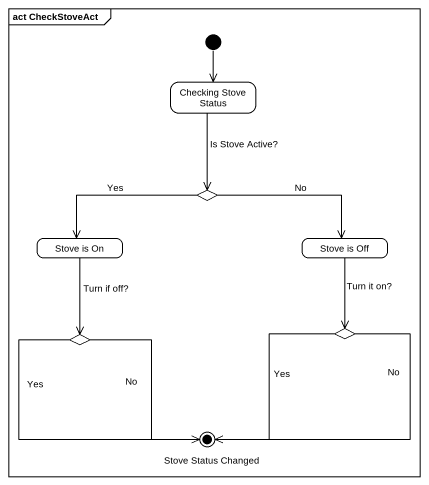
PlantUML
@startuml
mainframe act CheckStoveAct
hide empty description
state "Checking Stove Status" as Checking_Stove_Status
state choice1 <<choice>>
state "Stove is On" as Stove_is_On
state "Stove is Off" as Stove_is_Off
state choice2 <<choice>>
state choice3 <<choice>>
state "Stove Status Changed" as Stove_Status_Changed <<end>>
[*] --> Checking_Stove_Status
Checking_Stove_Status --> choice1 : Is Stove Active?
choice1 -left-> Stove_is_On : Yes
choice1 -right-> Stove_is_Off : No
Stove_is_On --> choice2 : Turn if off?
Stove_is_Off --> choice3 : Turn it on?
choice2 --> Stove_Status_Changed : No
choice2 --> Stove_Status_Changed : Yes
choice3 --> Stove_Status_Changed : Yes
choice3 --> Stove_Status_Changed : No
@enduml
